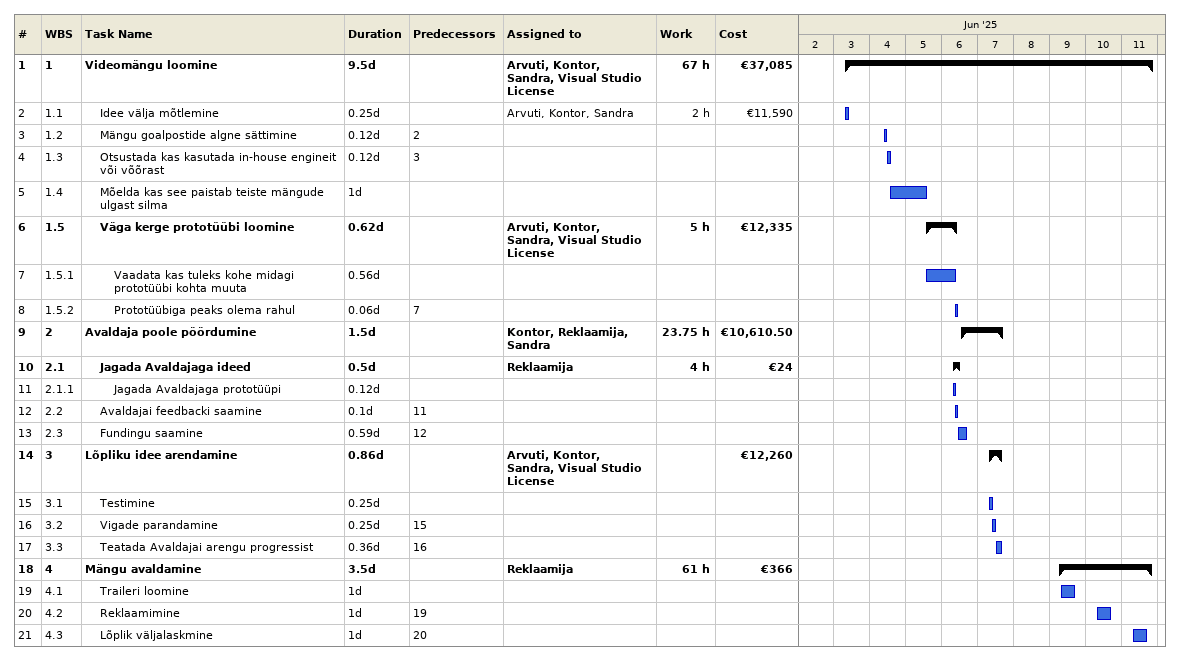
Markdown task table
| ID | WBS | Task | Duration | Start | Finish | Predecessors | Resources | Work (h) | Cost (€) |
|---|---|---|---|---|---|---|---|---|---|
| 1 | 1 | **Videomängu loomine** | 9.5d | 2025-06-03 | 2025-06-11 |  | Arvuti, Kontor, Sandra, Visual Studio License | 67 | 37085 |
| 2 | 1.1 | Idee välja mõtlemine | 0.25d | 2025-06-03 | 2025-06-03 |  | Arvuti, Kontor, Sandra | 2 | 11590 |
| 3 | 1.2 | Mängu goalpostide algne sättimine | 0.12d | 2025-06-04 | 2025-06-04 | 2 |  |  |  |
| 4 | 1.3 | Otsustada kas kasutada in-house engineit või võõrast | 0.12d | 2025-06-04 | 2025-06-04 | 3 |  |  |  |
| 5 | 1.4 | Mõelda kas see paistab teiste mängude ulgast silma | 1d | 2025-06-04 | 2025-06-05 |  |  |  |  |
| 6 | 1.5 | **Väga kerge prototüübi loomine** | 0.62d | 2025-06-05 | 2025-06-06 |  | Arvuti, Kontor, Sandra, Visual Studio License | 5 | 12335 |
| 7 | 1.5.1 | Vaadata kas tuleks kohe midagi prototüübi kohta muuta | 0.56d | 2025-06-05 | 2025-06-06 |  |  |  |  |
| 8 | 1.5.2 | Prototüübiga peaks olema rahul | 0.06d | 2025-06-06 | 2025-06-06 | 7 |  |  |  |
| 9 | 2 | **Avaldaja poole pöördumine** | 1.5d | 2025-06-06 | 2025-06-07 |  | Kontor, Reklaamija, Sandra | 23.75 | 10610.50 |
| 10 | 2.1 | **Jagada Avaldajaga ideed** | 0.5d | 2025-06-06 | 2025-06-06 |  | Reklaamija | 4 | 24 |
| 11 | 2.1.1 | Jagada Avaldajaga prototüüpi | 0.12d | 2025-06-06 | 2025-06-06 |  |  |  |  |
| 12 | 2.2 | Avaldajai feedbacki saamine | 0.1d | 2025-06-06 | 2025-06-06 | 11 |  |  |  |
| 13 | 2.3 | Fundingu saamine | 0.59d | 2025-06-06 | 2025-06-06 | 12 |  |  |  |
| 14 | 3 | **Lõpliku idee arendamine** | 0.86d | 2025-06-07 | 2025-06-07 |  | Arvuti, Kontor, Sandra, Visual Studio License |  | 12260 |
| 15 | 3.1 | Testimine | 0.25d | 2025-06-07 | 2025-06-07 |  |  |  |  |
| 16 | 3.2 | Vigade parandamine | 0.25d | 2025-06-07 | 2025-06-07 | 15 |  |  |  |
| 17 | 3.3 | Teatada Avaldajai arengu progressist | 0.36d | 2025-06-07 | 2025-06-07 | 16 |  |  |  |
| 18 | 4 | **Mängu avaldamine** | 3.5d | 2025-06-09 | 2025-06-11 |  | Reklaamija | 61 | 366 |
| 19 | 4.1 | Traileri loomine | 1d | 2025-06-09 | 2025-06-09 |  |  |  |  |
| 20 | 4.2 | Reklaamimine | 1d | 2025-06-10 | 2025-06-10 | 19 |  |  |  |
| 21 | 4.3 | Lõplik väljalaskmine | 1d | 2025-06-11 | 2025-06-11 | 20 |  |  |  |
